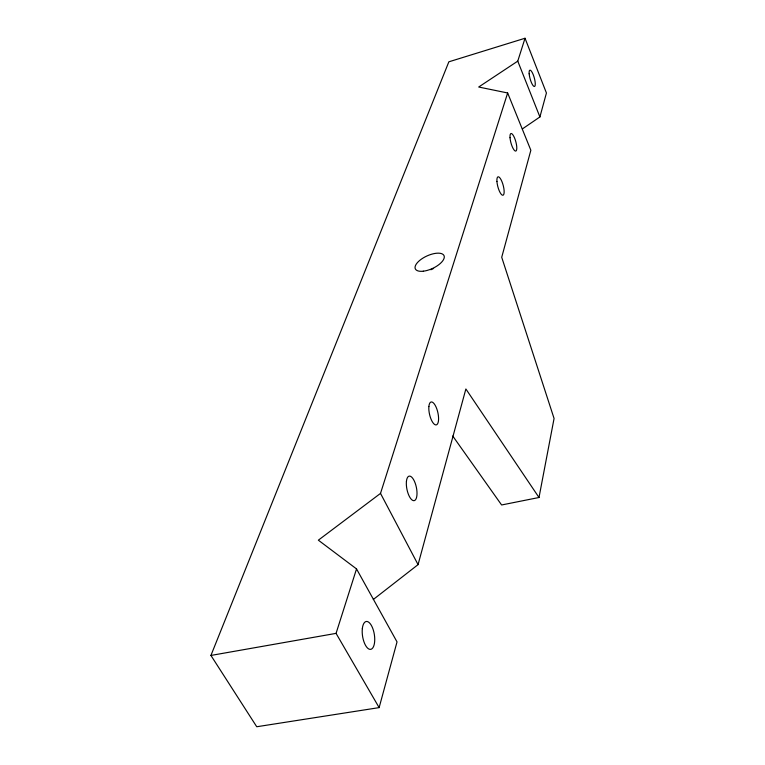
<?xml version="1.0" encoding="UTF-8"?>
<svg xmlns="http://www.w3.org/2000/svg" width="765" height="765" viewBox="0 0 765 765"><rect width="100%" height="100%" fill="white"/><g stroke="black" fill="none" stroke-linecap="round" stroke-linejoin="round"><path stroke-width="1.15" d="M452.737 436.021L501.61 504.977L539 497.499L554.07 418.474L501.716 257.279L530.853 150.256L507.654 92.976L478.689 87.019L517.762 61.133L525.029 38.25L448.854 61.812L210.93 655.442L256.744 726.75L379.134 707.615L397.025 641.902L356.528 568.921L318.355 540.176L380.511 493.396L507.654 92.976M373.31 599.492L418.063 564.627L465.875 388.974L539 497.499M522.352 128.941L539.908 116.959L546.43 93.005L525.029 38.25M379.134 707.615L336.065 633.372L356.528 568.921M210.93 655.442L336.065 633.372M380.511 493.396L418.063 564.627M517.762 61.133L539.908 116.959M430.877 269.777A15.74 6.933 -24.8 0 1 433.631 268.448M529.151 73.765A8.501 2.152 74.3 0 0 534.19 86.502A8.501 2.152 74.3 0 0 533.234 74.674A8.501 2.152 74.3 0 0 529.151 73.765M362.333 628.62A14.114 5.948 81 0 0 370.365 649.389A14.114 5.948 81 0 0 372.689 628.237A14.114 5.948 81 0 0 362.333 628.62M423.332 271.193A15.816 6.847 -24.8 0 0 444.255 256.39A15.816 6.847 -24.8 0 0 421.4 259.125A15.816 6.847 -24.8 0 0 423.332 271.193M510.026 137.71A9.104 2.505 74.7 0 0 515.553 151.097A9.104 2.505 74.7 0 0 514.606 138.083A9.104 2.505 74.7 0 0 510.026 137.71M496.934 181.458A9.515 2.754 75 0 0 502.796 195.266A9.515 2.754 75 0 0 501.859 181.41A9.515 2.754 75 0 0 496.934 181.458M428.878 406.559A11.733 4.255 77.3 0 0 435.39 424.843A11.733 4.255 77.3 0 0 436.815 408.912A11.733 4.255 77.3 0 0 428.878 406.559M406.416 481.501A12.508 4.81 78.4 0 0 413.444 500.654A12.508 4.81 78.4 0 0 415.146 483.031A12.508 4.81 78.4 0 0 406.416 481.501"/></g></svg>
